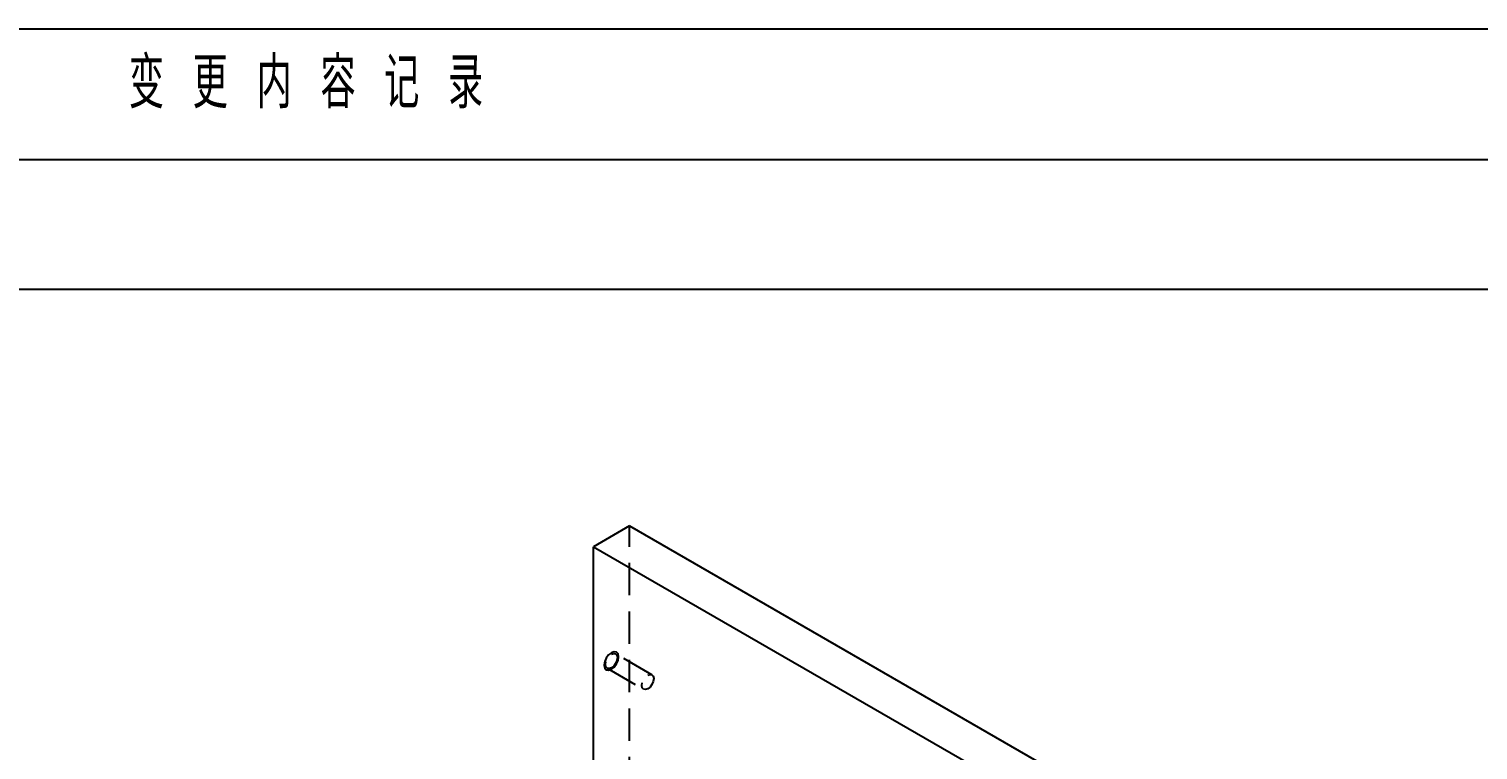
# Model space of a CAD drawing. Extents: x 2 to 292, y 3 to 207.
# Drawn here: x 178.7 to 235.6, y 178.2 to 206.6 of the extents above; entities that cross this region are included whole.
import ezdxf

# ---------------------------------------------------------------- set-up
doc = ezdxf.new("R2010")
doc.units = 0
doc.linetypes.add('SLD-实线', pattern=[0])
doc.linetypes.add('SLD-虚线', pattern=[1.905, 1.27, -0.635])
doc.layers.get('0').update_dxf_attribs({"linetype": 'CONTINUOUS'})
doc.layers.add('图层7', color=7, linetype='SLD-实线')
doc.layers.add('粗实线', color=7, linetype='SLD-实线')
doc.styles.add('SLDTEXTSTYLE6', font='TXT', dxfattribs={"width": 0.629187, "bigfont": 'bigfont'})

msp = doc.modelspace()

# ---------------------------------------------------------------- linework, layer by layer
at = {"color": 7, "linetype": 'SLD-实线'}
for p, q in [((202.31670197, 187.04908171), (200.90248844, 186.23267362)), ((202.31670197, 187.04908171), (281.5126618, 141.33022725)), ((200.90248844, 186.23267362), (280.09844827, 140.51381916)), ((200.90248844, 156.83720322), (200.90248844, 186.23267362))]:
    msp.add_line(p, q, dxfattribs=at)
at = {"color": 7, "linetype": 'SLD-虚线'}
for p, q in [((202.31670197, 157.65361131), (202.31670197, 187.04908171)), ((203.20293848, 181.20285527), (201.77458179, 182.02742804)), ((201.44460861, 181.45583594), (202.87296531, 180.63126317))]:
    msp.add_line(p, q, dxfattribs=at)
at = {"color": 7, "linetype": 'SLD-实线', "flags": 128}
msp.add_lwpolyline([(201.60959537, 182.06824844), (201.50135615, 181.98090108), (201.40959537, 181.85712719), (201.34828278, 181.71577022), (201.32675266, 181.57835049), (201.34828278, 181.46578891), (201.40959537, 181.39522195), (201.50135615, 181.3773928), (201.60959537, 181.41501579), (201.71783459, 181.50236315), (201.80959537, 181.62613704), (201.87090796, 181.767494), (201.89243808, 181.90491373), (201.87090796, 182.01747532), (201.80959537, 182.08804227), (201.71783459, 182.10587142), (201.60959537, 182.06824844)], dxfattribs=at)
at = {"color": 7, "linetype": 'SLD-虚线', "flags": 128}
for points in [[(201.6095952, 182.01109076), (201.69889256, 182.04212982), (201.77459521, 182.02742057), (201.82517809, 181.9692029), (201.84294044, 181.87633933), (201.82517809, 181.7629684), (201.77459521, 181.64634897), (201.69889256, 181.5442353), (201.6095952, 181.47217383), (201.52029784, 181.44113476), (201.4445952, 181.45584402), (201.39401231, 181.51406169), (201.37624996, 181.60692465), (201.39401231, 181.72029619), (201.4445952, 181.83691562), (201.52029784, 181.93902929), (201.6095952, 182.01109076)], [(203.0379519, 181.18651799), (203.12724926, 181.21755705), (203.2029519, 181.2028478), (203.25353479, 181.14463013), (203.27129713, 181.05176656), (203.25353479, 180.93839563), (203.2029519, 180.8217762), (203.12724926, 180.71966253), (203.0379519, 180.64760106), (202.94865454, 180.616562), (202.87295189, 180.63127125), (202.82236901, 180.68948892), (202.80460666, 180.78235188), (202.82236901, 180.89572342), (202.87295189, 181.01234285), (202.94865454, 181.11445652), (203.0379519, 181.18651799)]]:
    msp.add_lwpolyline(points, dxfattribs=at)
at = {"layer": '图层7', "color": 5}
for p, q in [((147.20335433, 201.44208283), (292.20335529, 201.44208283)), ((147.20335433, 196.35433538), (292.20335529, 196.35433538))]:
    msp.add_line(p, q, dxfattribs=at)
at = {"layer": '粗实线', "color": 5}
msp.add_line((2.20335337, 206.5709215), (292.20335529, 206.5709215), dxfattribs=at)

# ---------------------------------------------------------------- texts
at = {"layer": '图层7', "color": 5, "insert": (182.66411325, 205.45562471), "char_height": 2, "attachment_point": 1, "style": 'SLDTEXTSTYLE6'}
msp.add_mtext('变 \\M+18D58 \\M+193E0 \\M+19765 记 录', dxfattribs=at)

doc.saveas('drawing.dxf')
